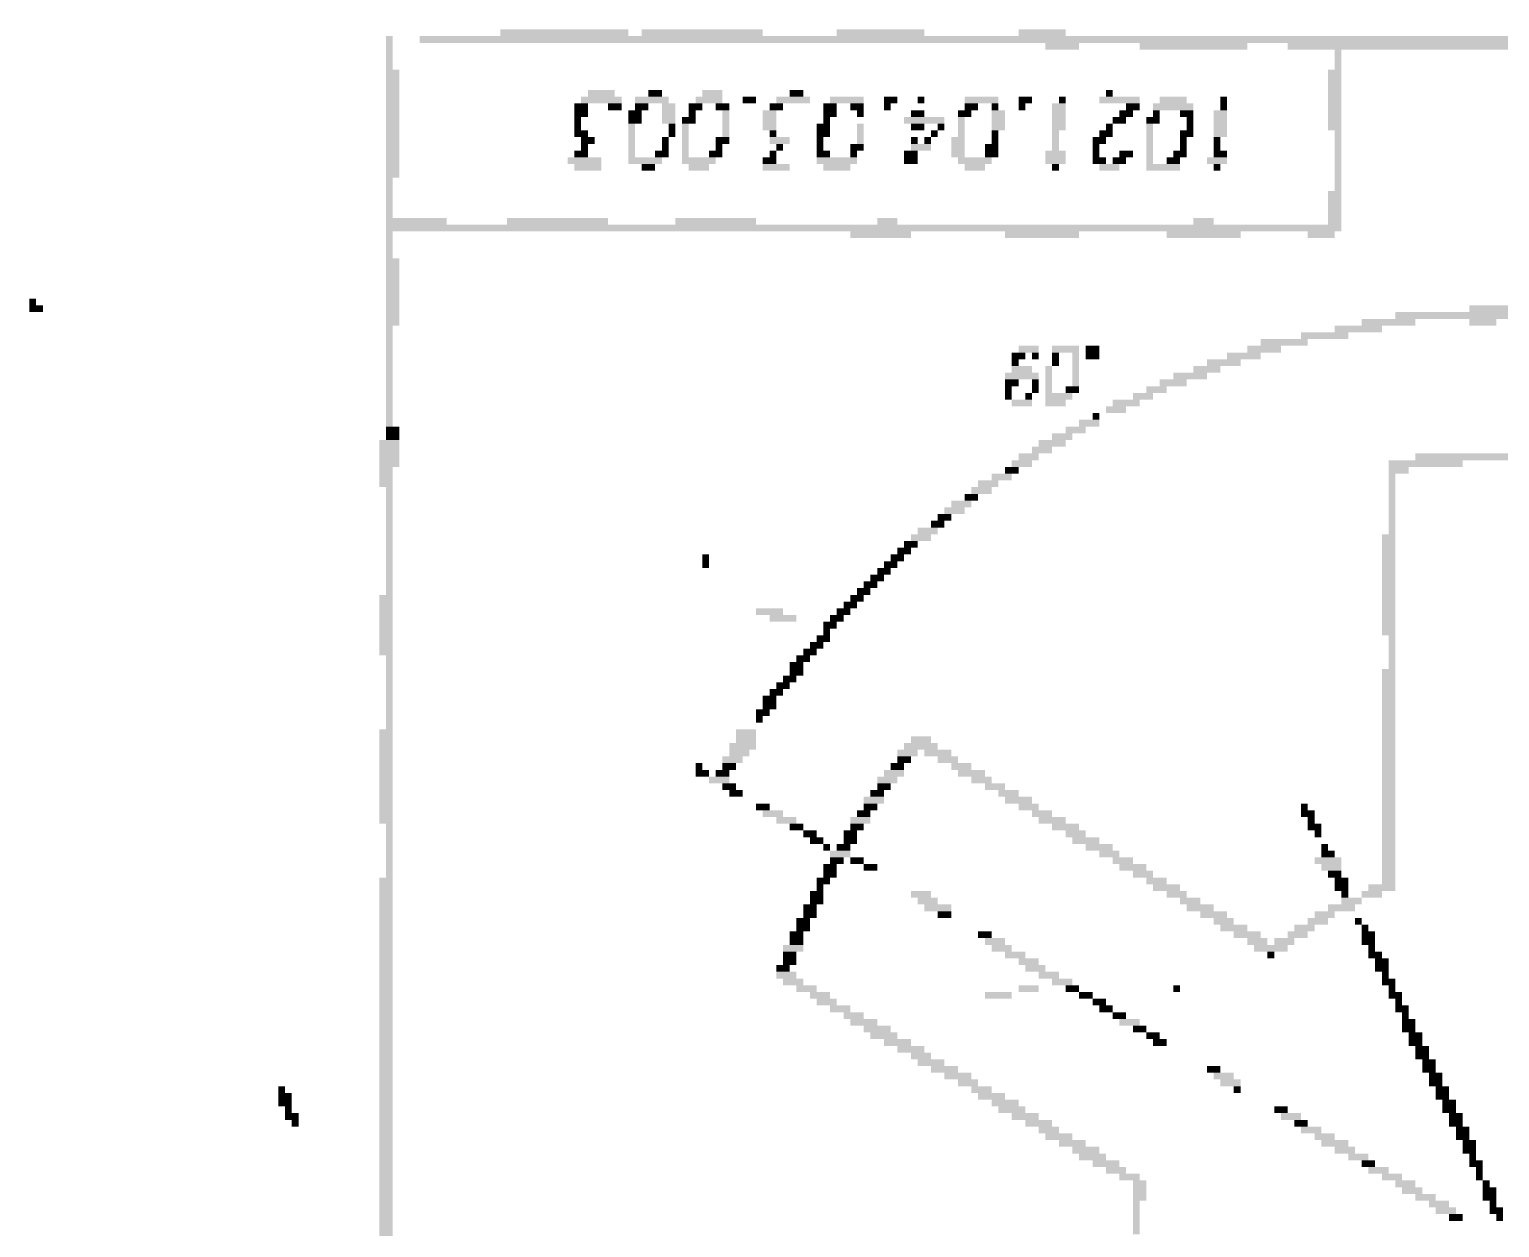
# Model space of a CAD drawing. Extents: x 0 to 456, y -15 to 604.
# Drawn here: x 10.5 to 229, y 425.5 to 603.5 of the extents above; entities that cross this region are included whole.
import ezdxf

# ---------------------------------------------------------------- set-up
doc = ezdxf.new("R2010")
doc.units = 0
doc.layers.add('SCAN_INK_DRAFT', color=7, linetype='Continuous')

msp = doc.modelspace()

# ---------------------------------------------------------------- linework, layer by layer
at = {"layer": 'SCAN_INK_DRAFT'}
for points in [[(80.5, 602.5), (99.5, 602.5), (80.5, 603.5), (99.5, 603.5)], [(101.5, 602.5), (119.5, 602.5), (101.5, 603.5), (119.5, 603.5)], [(130.5, 602.5), (143.5, 602.5), (130.5, 603.5), (143.5, 603.5)], [(157.5, 602.5), (164.5, 602.5), (157.5, 603.5), (164.5, 603.5)], [(63.5, 597.5), (64.5, 597.5), (63.5, 602.5), (64.5, 602.5)], [(68.5, 601.5), (272.5, 601.5), (68.5, 602.5), (272.5, 602.5)], [(161.5, 600.5), (166.5, 600.5), (161.5, 601.5), (166.5, 601.5)], [(175.5, 600.5), (191.5, 600.5), (175.5, 601.5), (191.5, 601.5)], [(197.5, 600.5), (400.5, 600.5), (197.5, 601.5), (400.5, 601.5)], [(204.5, 597.5), (205.5, 597.5), (204.5, 600.5), (205.5, 600.5)], [(63.5, 581.5), (65.5, 581.5), (63.5, 597.5), (65.5, 597.5)], [(203.5, 588.5), (205.5, 588.5), (203.5, 597.5), (205.5, 597.5)], [(93.5, 593.5), (97.5, 593.5), (93.5, 594.5), (97.5, 594.5)], [(102.5, 593.5), (104.5, 593.5), (102.5, 594.5), (104.5, 594.5)], [(110.5, 593.5), (113.5, 593.5), (110.5, 594.5), (113.5, 594.5)], [(123.5, 593.5), (125.5, 593.5), (123.5, 594.5), (125.5, 594.5)], [(170.5, 593.5), (171.5, 593.5), (170.5, 594.5), (171.5, 594.5)], [(91.5, 590.5), (93.5, 590.5), (91.5, 592.5), (93.5, 592.5)], [(92.5, 592.5), (98.5, 592.5), (92.5, 593.5), (98.5, 593.5)], [(96.5, 591.5), (98.5, 591.5), (96.5, 592.5), (98.5, 592.5)], [(100.5, 592.5), (105.5, 592.5), (100.5, 593.5), (105.5, 593.5)], [(100.5, 591.5), (102.5, 591.5), (100.5, 592.5), (102.5, 592.5)], [(104.5, 589.5), (106.5, 589.5), (104.5, 592.5), (106.5, 592.5)], [(108.5, 591.5), (110.5, 591.5), (108.5, 592.5), (110.5, 592.5)], [(109.5, 592.5), (113.5, 592.5), (109.5, 593.5), (113.5, 593.5)], [(112.5, 591.5), (114.5, 591.5), (112.5, 592.5), (114.5, 592.5)], [(116.5, 592.5), (118.5, 592.5), (116.5, 593.5), (118.5, 593.5)], [(120.5, 591.5), (122.5, 591.5), (120.5, 592.5), (122.5, 592.5)], [(121.5, 592.5), (126.5, 592.5), (121.5, 593.5), (126.5, 593.5)], [(128.5, 590.5), (130.5, 590.5), (128.5, 592.5), (130.5, 592.5)], [(129.5, 592.5), (134.5, 592.5), (129.5, 593.5), (134.5, 593.5)], [(132.5, 591.5), (134.5, 591.5), (132.5, 592.5), (134.5, 592.5)], [(137.5, 592.5), (139.5, 592.5), (137.5, 593.5), (139.5, 593.5)], [(137.5, 591.5), (138.5, 591.5), (137.5, 592.5), (138.5, 592.5)], [(142.5, 592.5), (143.5, 592.5), (142.5, 593.5), (143.5, 593.5)], [(149.5, 592.5), (154.5, 592.5), (149.5, 593.5), (154.5, 593.5)], [(149.5, 591.5), (151.5, 591.5), (149.5, 592.5), (151.5, 592.5)], [(153.5, 591.5), (154.5, 591.5), (153.5, 592.5), (154.5, 592.5)], [(157.5, 592.5), (159.5, 592.5), (157.5, 593.5), (159.5, 593.5)], [(157.5, 591.5), (158.5, 591.5), (157.5, 592.5), (158.5, 592.5)], [(162.5, 588.5), (164.5, 588.5), (162.5, 592.5), (164.5, 592.5)], [(163.5, 592.5), (164.5, 592.5), (163.5, 593.5), (164.5, 593.5)], [(169.5, 592.5), (175.5, 592.5), (169.5, 593.5), (175.5, 593.5)], [(173.5, 591.5), (175.5, 591.5), (173.5, 592.5), (175.5, 592.5)], [(177.5, 591.5), (183.5, 591.5), (177.5, 592.5), (183.5, 592.5)], [(178.5, 592.5), (182.5, 592.5), (178.5, 593.5), (182.5, 593.5)], [(187.5, 591.5), (188.5, 591.5), (187.5, 593.5), (188.5, 593.5)], [(91.5, 588.5), (92.5, 588.5), (91.5, 590.5), (92.5, 590.5)], [(99.5, 589.5), (101.5, 589.5), (99.5, 591.5), (101.5, 591.5)], [(107.5, 589.5), (109.5, 589.5), (107.5, 590.5), (109.5, 590.5)], [(108.5, 590.5), (109.5, 590.5), (108.5, 591.5), (109.5, 591.5)], [(113.5, 587.5), (114.5, 587.5), (113.5, 591.5), (114.5, 591.5)], [(119.5, 588.5), (121.5, 588.5), (119.5, 591.5), (121.5, 591.5)], [(128.5, 589.5), (129.5, 589.5), (128.5, 590.5), (129.5, 590.5)], [(133.5, 590.5), (134.5, 590.5), (133.5, 591.5), (134.5, 591.5)], [(140.5, 589.5), (146.5, 589.5), (140.5, 590.5), (146.5, 590.5)], [(141.5, 590.5), (143.5, 590.5), (141.5, 591.5), (143.5, 591.5)], [(148.5, 590.5), (150.5, 590.5), (148.5, 591.5), (150.5, 591.5)], [(148.5, 587.5), (149.5, 587.5), (148.5, 590.5), (149.5, 590.5)], [(153.5, 588.5), (155.5, 588.5), (153.5, 591.5), (155.5, 591.5)], [(171.5, 589.5), (173.5, 589.5), (171.5, 590.5), (173.5, 590.5)], [(172.5, 590.5), (174.5, 590.5), (172.5, 591.5), (174.5, 591.5)], [(176.5, 589.5), (178.5, 589.5), (176.5, 590.5), (178.5, 590.5)], [(177.5, 590.5), (178.5, 590.5), (177.5, 591.5), (178.5, 591.5)], [(181.5, 590.5), (183.5, 590.5), (181.5, 591.5), (183.5, 591.5)], [(182.5, 588.5), (183.5, 588.5), (182.5, 590.5), (183.5, 590.5)], [(186.5, 587.5), (188.5, 587.5), (186.5, 591.5), (188.5, 591.5)], [(91.5, 587.5), (93.5, 587.5), (91.5, 588.5), (93.5, 588.5)], [(99.5, 584.5), (100.5, 584.5), (99.5, 589.5), (100.5, 589.5)], [(105.5, 587.5), (106.5, 587.5), (105.5, 589.5), (106.5, 589.5)], [(107.5, 584.5), (108.5, 584.5), (107.5, 589.5), (108.5, 589.5)], [(120.5, 587.5), (121.5, 587.5), (120.5, 588.5), (121.5, 588.5)], [(127.5, 587.5), (129.5, 587.5), (127.5, 589.5), (129.5, 589.5)], [(133.5, 586.5), (134.5, 586.5), (133.5, 589.5), (134.5, 589.5)], [(141.5, 588.5), (143.5, 588.5), (141.5, 589.5), (143.5, 589.5)], [(144.5, 587.5), (145.5, 587.5), (144.5, 588.5), (145.5, 588.5)], [(145.5, 588.5), (146.5, 588.5), (145.5, 589.5), (146.5, 589.5)], [(153.5, 586.5), (154.5, 586.5), (153.5, 588.5), (154.5, 588.5)], [(162.5, 585.5), (163.5, 585.5), (162.5, 588.5), (163.5, 588.5)], [(169.5, 587.5), (171.5, 587.5), (169.5, 588.5), (171.5, 588.5)], [(170.5, 588.5), (171.5, 588.5), (170.5, 589.5), (171.5, 589.5)], [(176.5, 583.5), (177.5, 583.5), (176.5, 589.5), (177.5, 589.5)], [(181.5, 587.5), (183.5, 587.5), (181.5, 588.5), (183.5, 588.5)], [(204.5, 579.5), (205.5, 579.5), (204.5, 588.5), (205.5, 588.5)], [(92.5, 586.5), (94.5, 586.5), (92.5, 587.5), (94.5, 587.5)], [(92.5, 585.5), (93.5, 585.5), (92.5, 586.5), (93.5, 586.5)], [(104.5, 585.5), (105.5, 585.5), (104.5, 587.5), (105.5, 587.5)], [(112.5, 586.5), (114.5, 586.5), (112.5, 587.5), (114.5, 587.5)], [(112.5, 585.5), (113.5, 585.5), (112.5, 586.5), (113.5, 586.5)], [(120.5, 586.5), (123.5, 586.5), (120.5, 587.5), (123.5, 587.5)], [(121.5, 585.5), (122.5, 585.5), (121.5, 586.5), (122.5, 586.5)], [(127.5, 585.5), (128.5, 585.5), (127.5, 587.5), (128.5, 587.5)], [(132.5, 585.5), (134.5, 585.5), (132.5, 586.5), (134.5, 586.5)], [(141.5, 586.5), (142.5, 586.5), (141.5, 587.5), (142.5, 587.5)], [(141.5, 585.5), (144.5, 585.5), (141.5, 586.5), (144.5, 586.5)], [(143.5, 586.5), (144.5, 586.5), (143.5, 587.5), (144.5, 587.5)], [(147.5, 584.5), (149.5, 584.5), (147.5, 587.5), (149.5, 587.5)], [(152.5, 584.5), (154.5, 584.5), (152.5, 586.5), (154.5, 586.5)], [(168.5, 586.5), (170.5, 586.5), (168.5, 587.5), (170.5, 587.5)], [(168.5, 584.5), (169.5, 584.5), (168.5, 586.5), (169.5, 586.5)], [(181.5, 585.5), (182.5, 585.5), (181.5, 587.5), (182.5, 587.5)], [(186.5, 585.5), (187.5, 585.5), (186.5, 587.5), (187.5, 587.5)], [(90.5, 583.5), (95.5, 583.5), (90.5, 584.5), (95.5, 584.5)], [(91.5, 584.5), (93.5, 584.5), (91.5, 585.5), (93.5, 585.5)], [(91.5, 582.5), (95.5, 582.5), (91.5, 583.5), (95.5, 583.5)], [(99.5, 583.5), (104.5, 583.5), (99.5, 584.5), (104.5, 584.5)], [(101.5, 582.5), (103.5, 582.5), (101.5, 583.5), (103.5, 583.5)], [(103.5, 584.5), (105.5, 584.5), (103.5, 585.5), (105.5, 585.5)], [(107.5, 583.5), (112.5, 583.5), (107.5, 584.5), (112.5, 584.5)], [(108.5, 582.5), (111.5, 582.5), (108.5, 583.5), (111.5, 583.5)], [(111.5, 584.5), (113.5, 584.5), (111.5, 585.5), (113.5, 585.5)], [(119.5, 583.5), (121.5, 583.5), (119.5, 584.5), (121.5, 584.5)], [(119.5, 582.5), (123.5, 582.5), (119.5, 583.5), (123.5, 583.5)], [(120.5, 584.5), (121.5, 584.5), (120.5, 585.5), (121.5, 585.5)], [(127.5, 584.5), (129.5, 584.5), (127.5, 585.5), (129.5, 585.5)], [(127.5, 583.5), (133.5, 583.5), (127.5, 584.5), (133.5, 584.5)], [(128.5, 582.5), (132.5, 582.5), (128.5, 583.5), (132.5, 583.5)], [(132.5, 584.5), (133.5, 584.5), (132.5, 585.5), (133.5, 585.5)], [(140.5, 583.5), (142.5, 583.5), (140.5, 585.5), (142.5, 585.5)], [(148.5, 583.5), (153.5, 583.5), (148.5, 584.5), (153.5, 584.5)], [(149.5, 582.5), (152.5, 582.5), (149.5, 583.5), (152.5, 583.5)], [(161.5, 583.5), (164.5, 583.5), (161.5, 585.5), (164.5, 585.5)], [(162.5, 582.5), (163.5, 582.5), (162.5, 583.5), (163.5, 583.5)], [(168.5, 583.5), (170.5, 583.5), (168.5, 584.5), (170.5, 584.5)], [(169.5, 582.5), (172.5, 582.5), (169.5, 583.5), (172.5, 583.5)], [(171.5, 583.5), (173.5, 583.5), (171.5, 584.5), (173.5, 584.5)], [(172.5, 584.5), (174.5, 584.5), (172.5, 585.5), (174.5, 585.5)], [(176.5, 582.5), (181.5, 582.5), (176.5, 583.5), (181.5, 583.5)], [(179.5, 583.5), (181.5, 583.5), (179.5, 584.5), (181.5, 584.5)], [(180.5, 584.5), (182.5, 584.5), (180.5, 585.5), (182.5, 585.5)], [(185.5, 583.5), (188.5, 583.5), (185.5, 584.5), (188.5, 584.5)], [(186.5, 584.5), (188.5, 584.5), (186.5, 585.5), (188.5, 585.5)], [(186.5, 582.5), (187.5, 582.5), (186.5, 583.5), (187.5, 583.5)], [(63.5, 575.5), (64.5, 575.5), (63.5, 581.5), (64.5, 581.5)], [(203.5, 574.5), (205.5, 574.5), (203.5, 579.5), (205.5, 579.5)], [(63.5, 574.5), (72.5, 574.5), (63.5, 575.5), (72.5, 575.5)], [(81.5, 574.5), (96.5, 574.5), (81.5, 575.5), (96.5, 575.5)], [(106.5, 574.5), (118.5, 574.5), (106.5, 575.5), (118.5, 575.5)], [(136.5, 574.5), (139.5, 574.5), (136.5, 575.5), (139.5, 575.5)], [(183.5, 574.5), (186.5, 574.5), (183.5, 575.5), (186.5, 575.5)], [(63.5, 573.5), (205.5, 573.5), (63.5, 574.5), (205.5, 574.5)], [(63.5, 569.5), (64.5, 569.5), (63.5, 573.5), (64.5, 573.5)], [(132.5, 572.5), (141.5, 572.5), (132.5, 573.5), (141.5, 573.5)], [(155.5, 572.5), (166.5, 572.5), (155.5, 573.5), (166.5, 573.5)], [(179.5, 572.5), (190.5, 572.5), (179.5, 573.5), (190.5, 573.5)], [(200.5, 572.5), (204.5, 572.5), (200.5, 573.5), (204.5, 573.5)], [(63.5, 559.5), (65.5, 559.5), (63.5, 569.5), (65.5, 569.5)], [(10.5, 562.5), (11.5, 562.5), (10.5, 563.5), (11.5, 563.5)], [(10.5, 561.5), (12.5, 561.5), (10.5, 562.5), (12.5, 562.5)], [(224.5, 561.5), (230.5, 561.5), (224.5, 562.5), (230.5, 562.5)], [(63.5, 544.5), (64.5, 544.5), (63.5, 559.5), (64.5, 559.5)], [(204.5, 558.5), (211.5, 558.5), (204.5, 559.5), (211.5, 559.5)], [(208.5, 559.5), (216.5, 559.5), (208.5, 560.5), (216.5, 560.5)], [(213.5, 560.5), (241.5, 560.5), (213.5, 561.5), (241.5, 561.5)], [(224.5, 559.5), (228.5, 559.5), (224.5, 560.5), (228.5, 560.5)], [(193.5, 556.5), (200.5, 556.5), (193.5, 557.5), (200.5, 557.5)], [(199.5, 557.5), (206.5, 557.5), (199.5, 558.5), (206.5, 558.5)], [(156.5, 554.5), (158.5, 554.5), (156.5, 555.5), (158.5, 555.5)], [(157.5, 555.5), (160.5, 555.5), (157.5, 556.5), (160.5, 556.5)], [(159.5, 554.5), (160.5, 554.5), (159.5, 555.5), (160.5, 555.5)], [(162.5, 555.5), (166.5, 555.5), (162.5, 556.5), (166.5, 556.5)], [(162.5, 553.5), (163.5, 553.5), (162.5, 555.5), (163.5, 555.5)], [(165.5, 550.5), (166.5, 550.5), (165.5, 555.5), (166.5, 555.5)], [(167.5, 554.5), (169.5, 554.5), (167.5, 556.5), (169.5, 556.5)], [(188.5, 554.5), (193.5, 554.5), (188.5, 555.5), (193.5, 555.5)], [(191.5, 555.5), (196.5, 555.5), (191.5, 556.5), (196.5, 556.5)], [(156.5, 553.5), (157.5, 553.5), (156.5, 554.5), (157.5, 554.5)], [(156.5, 552.5), (159.5, 552.5), (156.5, 553.5), (159.5, 553.5)], [(161.5, 549.5), (162.5, 549.5), (161.5, 553.5), (162.5, 553.5)], [(183.5, 552.5), (187.5, 552.5), (183.5, 553.5), (187.5, 553.5)], [(185.5, 553.5), (190.5, 553.5), (185.5, 554.5), (190.5, 554.5)], [(155.5, 551.5), (160.5, 551.5), (155.5, 552.5), (160.5, 552.5)], [(155.5, 550.5), (157.5, 550.5), (155.5, 551.5), (157.5, 551.5)], [(159.5, 549.5), (160.5, 549.5), (159.5, 551.5), (160.5, 551.5)], [(178.5, 550.5), (182.5, 550.5), (178.5, 551.5), (182.5, 551.5)], [(180.5, 551.5), (185.5, 551.5), (180.5, 552.5), (185.5, 552.5)], [(155.5, 548.5), (156.5, 548.5), (155.5, 550.5), (156.5, 550.5)], [(156.5, 547.5), (159.5, 547.5), (156.5, 548.5), (159.5, 548.5)], [(158.5, 548.5), (159.5, 548.5), (158.5, 549.5), (159.5, 549.5)], [(161.5, 548.5), (165.5, 548.5), (161.5, 549.5), (165.5, 549.5)], [(161.5, 547.5), (164.5, 547.5), (161.5, 548.5), (164.5, 548.5)], [(164.5, 549.5), (166.5, 549.5), (164.5, 550.5), (166.5, 550.5)], [(171.5, 547.5), (175.5, 547.5), (171.5, 548.5), (175.5, 548.5)], [(174.5, 548.5), (177.5, 548.5), (174.5, 549.5), (177.5, 549.5)], [(176.5, 549.5), (179.5, 549.5), (176.5, 550.5), (179.5, 550.5)], [(168.5, 545.5), (169.5, 545.5), (168.5, 546.5), (169.5, 546.5)], [(170.5, 546.5), (173.5, 546.5), (170.5, 547.5), (173.5, 547.5)], [(63.5, 542.5), (65.5, 542.5), (63.5, 544.5), (65.5, 544.5)], [(164.5, 543.5), (167.5, 543.5), (164.5, 544.5), (167.5, 544.5)], [(166.5, 544.5), (169.5, 544.5), (166.5, 545.5), (169.5, 545.5)], [(62.5, 538.5), (65.5, 538.5), (62.5, 542.5), (65.5, 542.5)], [(160.5, 541.5), (164.5, 541.5), (160.5, 542.5), (164.5, 542.5)], [(162.5, 542.5), (165.5, 542.5), (162.5, 543.5), (165.5, 543.5)], [(157.5, 539.5), (160.5, 539.5), (157.5, 540.5), (160.5, 540.5)], [(159.5, 540.5), (162.5, 540.5), (159.5, 541.5), (162.5, 541.5)], [(216.5, 539.5), (246.5, 539.5), (216.5, 540.5), (246.5, 540.5)], [(62.5, 535.5), (64.5, 535.5), (62.5, 538.5), (64.5, 538.5)], [(155.5, 537.5), (157.5, 537.5), (155.5, 538.5), (157.5, 538.5)], [(156.5, 538.5), (159.5, 538.5), (156.5, 539.5), (159.5, 539.5)], [(212.5, 538.5), (223.5, 538.5), (212.5, 539.5), (223.5, 539.5)], [(212.5, 537.5), (215.5, 537.5), (212.5, 538.5), (215.5, 538.5)], [(63.5, 519.5), (64.5, 519.5), (63.5, 535.5), (64.5, 535.5)], [(150.5, 534.5), (153.5, 534.5), (150.5, 535.5), (153.5, 535.5)], [(151.5, 535.5), (154.5, 535.5), (151.5, 536.5), (154.5, 536.5)], [(153.5, 536.5), (156.5, 536.5), (153.5, 537.5), (156.5, 537.5)], [(212.5, 528.5), (213.5, 528.5), (212.5, 537.5), (213.5, 537.5)], [(147.5, 532.5), (150.5, 532.5), (147.5, 533.5), (150.5, 533.5)], [(149.5, 533.5), (151.5, 533.5), (149.5, 534.5), (151.5, 534.5)], [(145.5, 530.5), (147.5, 530.5), (145.5, 531.5), (147.5, 531.5)], [(146.5, 531.5), (149.5, 531.5), (146.5, 532.5), (149.5, 532.5)], [(142.5, 528.5), (145.5, 528.5), (142.5, 529.5), (145.5, 529.5)], [(144.5, 529.5), (146.5, 529.5), (144.5, 530.5), (146.5, 530.5)], [(140.5, 526.5), (142.5, 526.5), (140.5, 527.5), (142.5, 527.5)], [(141.5, 527.5), (144.5, 527.5), (141.5, 528.5), (144.5, 528.5)], [(211.5, 513.5), (213.5, 513.5), (211.5, 528.5), (213.5, 528.5)], [(110.5, 523.5), (111.5, 523.5), (110.5, 525.5), (111.5, 525.5)], [(137.5, 523.5), (139.5, 523.5), (137.5, 524.5), (139.5, 524.5)], [(138.5, 524.5), (140.5, 524.5), (138.5, 525.5), (140.5, 525.5)], [(139.5, 525.5), (141.5, 525.5), (139.5, 526.5), (141.5, 526.5)], [(135.5, 521.5), (137.5, 521.5), (135.5, 522.5), (137.5, 522.5)], [(136.5, 522.5), (138.5, 522.5), (136.5, 523.5), (138.5, 523.5)], [(133.5, 519.5), (135.5, 519.5), (133.5, 520.5), (135.5, 520.5)], [(134.5, 520.5), (136.5, 520.5), (134.5, 521.5), (136.5, 521.5)], [(62.5, 510.5), (64.5, 510.5), (62.5, 519.5), (64.5, 519.5)], [(131.5, 517.5), (133.5, 517.5), (131.5, 518.5), (133.5, 518.5)], [(132.5, 518.5), (134.5, 518.5), (132.5, 519.5), (134.5, 519.5)], [(118.5, 516.5), (122.5, 516.5), (118.5, 517.5), (122.5, 517.5)], [(120.5, 515.5), (124.5, 515.5), (120.5, 516.5), (124.5, 516.5)], [(129.5, 515.5), (131.5, 515.5), (129.5, 516.5), (131.5, 516.5)], [(130.5, 516.5), (132.5, 516.5), (130.5, 517.5), (132.5, 517.5)], [(127.5, 512.5), (129.5, 512.5), (127.5, 513.5), (129.5, 513.5)], [(128.5, 514.5), (130.5, 514.5), (128.5, 515.5), (130.5, 515.5)], [(128.5, 513.5), (129.5, 513.5), (128.5, 514.5), (129.5, 514.5)], [(212.5, 508.5), (213.5, 508.5), (212.5, 513.5), (213.5, 513.5)], [(125.5, 510.5), (127.5, 510.5), (125.5, 511.5), (127.5, 511.5)], [(126.5, 511.5), (128.5, 511.5), (126.5, 512.5), (128.5, 512.5)], [(63.5, 499.5), (64.5, 499.5), (63.5, 510.5), (64.5, 510.5)], [(123.5, 507.5), (125.5, 507.5), (123.5, 509.5), (125.5, 509.5)], [(124.5, 509.5), (126.5, 509.5), (124.5, 510.5), (126.5, 510.5)], [(122.5, 506.5), (124.5, 506.5), (122.5, 507.5), (124.5, 507.5)], [(211.5, 476.5), (213.5, 476.5), (211.5, 508.5), (213.5, 508.5)], [(120.5, 504.5), (122.5, 504.5), (120.5, 505.5), (122.5, 505.5)], [(121.5, 505.5), (123.5, 505.5), (121.5, 506.5), (123.5, 506.5)], [(119.5, 502.5), (121.5, 502.5), (119.5, 504.5), (121.5, 504.5)], [(118.5, 501.5), (120.5, 501.5), (118.5, 502.5), (120.5, 502.5)], [(118.5, 500.5), (119.5, 500.5), (118.5, 501.5), (119.5, 501.5)], [(62.5, 485.5), (64.5, 485.5), (62.5, 499.5), (64.5, 499.5)], [(115.5, 497.5), (118.5, 497.5), (115.5, 499.5), (118.5, 499.5)], [(141.5, 497.5), (144.5, 497.5), (141.5, 498.5), (144.5, 498.5)], [(114.5, 496.5), (118.5, 496.5), (114.5, 497.5), (118.5, 497.5)], [(114.5, 495.5), (117.5, 495.5), (114.5, 496.5), (117.5, 496.5)], [(139.5, 495.5), (142.5, 495.5), (139.5, 496.5), (142.5, 496.5)], [(140.5, 496.5), (145.5, 496.5), (140.5, 497.5), (145.5, 497.5)], [(143.5, 495.5), (147.5, 495.5), (143.5, 496.5), (147.5, 496.5)], [(109.5, 493.5), (110.5, 493.5), (109.5, 494.5), (110.5, 494.5)], [(113.5, 494.5), (116.5, 494.5), (113.5, 495.5), (116.5, 495.5)], [(113.5, 493.5), (115.5, 493.5), (113.5, 494.5), (115.5, 494.5)], [(138.5, 493.5), (140.5, 493.5), (138.5, 494.5), (140.5, 494.5)], [(139.5, 494.5), (141.5, 494.5), (139.5, 495.5), (141.5, 495.5)], [(145.5, 494.5), (148.5, 494.5), (145.5, 495.5), (148.5, 495.5)], [(147.5, 493.5), (150.5, 493.5), (147.5, 494.5), (150.5, 494.5)], [(109.5, 492.5), (111.5, 492.5), (109.5, 493.5), (111.5, 493.5)], [(111.5, 491.5), (114.5, 491.5), (111.5, 492.5), (114.5, 492.5)], [(112.5, 492.5), (114.5, 492.5), (112.5, 493.5), (114.5, 493.5)], [(136.5, 491.5), (139.5, 491.5), (136.5, 492.5), (139.5, 492.5)], [(137.5, 492.5), (140.5, 492.5), (137.5, 493.5), (140.5, 493.5)], [(148.5, 492.5), (152.5, 492.5), (148.5, 493.5), (152.5, 493.5)], [(150.5, 491.5), (153.5, 491.5), (150.5, 492.5), (153.5, 492.5)], [(113.5, 490.5), (115.5, 490.5), (113.5, 491.5), (115.5, 491.5)], [(114.5, 489.5), (116.5, 489.5), (114.5, 490.5), (116.5, 490.5)], [(134.5, 488.5), (137.5, 488.5), (134.5, 489.5), (137.5, 489.5)], [(135.5, 489.5), (137.5, 489.5), (135.5, 490.5), (137.5, 490.5)], [(136.5, 490.5), (138.5, 490.5), (136.5, 491.5), (138.5, 491.5)], [(152.5, 490.5), (155.5, 490.5), (152.5, 491.5), (155.5, 491.5)], [(154.5, 489.5), (157.5, 489.5), (154.5, 490.5), (157.5, 490.5)], [(155.5, 488.5), (159.5, 488.5), (155.5, 489.5), (159.5, 489.5)], [(118.5, 487.5), (120.5, 487.5), (118.5, 488.5), (120.5, 488.5)], [(119.5, 486.5), (122.5, 486.5), (119.5, 487.5), (122.5, 487.5)], [(133.5, 486.5), (135.5, 486.5), (133.5, 487.5), (135.5, 487.5)], [(134.5, 487.5), (136.5, 487.5), (134.5, 488.5), (136.5, 488.5)], [(157.5, 487.5), (160.5, 487.5), (157.5, 488.5), (160.5, 488.5)], [(159.5, 486.5), (162.5, 486.5), (159.5, 487.5), (162.5, 487.5)], [(199.5, 487.5), (200.5, 487.5), (199.5, 488.5), (200.5, 488.5)], [(199.5, 486.5), (201.5, 486.5), (199.5, 487.5), (201.5, 487.5)], [(63.5, 477.5), (64.5, 477.5), (63.5, 485.5), (64.5, 485.5)], [(121.5, 485.5), (124.5, 485.5), (121.5, 486.5), (124.5, 486.5)], [(123.5, 484.5), (125.5, 484.5), (123.5, 485.5), (125.5, 485.5)], [(132.5, 485.5), (135.5, 485.5), (132.5, 486.5), (135.5, 486.5)], [(132.5, 484.5), (134.5, 484.5), (132.5, 485.5), (134.5, 485.5)], [(160.5, 485.5), (164.5, 485.5), (160.5, 486.5), (164.5, 486.5)], [(162.5, 484.5), (166.5, 484.5), (162.5, 485.5), (166.5, 485.5)], [(200.5, 485.5), (201.5, 485.5), (200.5, 486.5), (201.5, 486.5)], [(200.5, 484.5), (202.5, 484.5), (200.5, 485.5), (202.5, 485.5)], [(125.5, 483.5), (127.5, 483.5), (125.5, 484.5), (127.5, 484.5)], [(126.5, 482.5), (128.5, 482.5), (126.5, 483.5), (128.5, 483.5)], [(131.5, 482.5), (133.5, 482.5), (131.5, 484.5), (133.5, 484.5)], [(164.5, 483.5), (167.5, 483.5), (164.5, 484.5), (167.5, 484.5)], [(165.5, 482.5), (169.5, 482.5), (165.5, 483.5), (169.5, 483.5)], [(201.5, 483.5), (202.5, 483.5), (201.5, 484.5), (202.5, 484.5)], [(128.5, 481.5), (129.5, 481.5), (128.5, 482.5), (129.5, 482.5)], [(129.5, 480.5), (132.5, 480.5), (129.5, 481.5), (132.5, 481.5)], [(130.5, 481.5), (132.5, 481.5), (130.5, 482.5), (132.5, 482.5)], [(167.5, 481.5), (171.5, 481.5), (167.5, 482.5), (171.5, 482.5)], [(169.5, 480.5), (172.5, 480.5), (169.5, 481.5), (172.5, 481.5)], [(202.5, 481.5), (203.5, 481.5), (202.5, 482.5), (203.5, 482.5)], [(202.5, 480.5), (204.5, 480.5), (202.5, 481.5), (204.5, 481.5)], [(128.5, 477.5), (130.5, 477.5), (128.5, 479.5), (130.5, 479.5)], [(129.5, 479.5), (131.5, 479.5), (129.5, 480.5), (131.5, 480.5)], [(132.5, 479.5), (134.5, 479.5), (132.5, 480.5), (134.5, 480.5)], [(134.5, 478.5), (136.5, 478.5), (134.5, 479.5), (136.5, 479.5)], [(171.5, 479.5), (174.5, 479.5), (171.5, 480.5), (174.5, 480.5)], [(172.5, 478.5), (176.5, 478.5), (172.5, 479.5), (176.5, 479.5)], [(201.5, 479.5), (205.5, 479.5), (201.5, 480.5), (205.5, 480.5)], [(202.5, 478.5), (205.5, 478.5), (202.5, 479.5), (205.5, 479.5)], [(62.5, 317.5), (64.5, 317.5), (62.5, 477.5), (64.5, 477.5)], [(127.5, 476.5), (129.5, 476.5), (127.5, 477.5), (129.5, 477.5)], [(127.5, 475.5), (128.5, 475.5), (127.5, 476.5), (128.5, 476.5)], [(174.5, 477.5), (177.5, 477.5), (174.5, 478.5), (177.5, 478.5)], [(176.5, 476.5), (179.5, 476.5), (176.5, 477.5), (179.5, 477.5)], [(177.5, 475.5), (181.5, 475.5), (177.5, 476.5), (181.5, 476.5)], [(203.5, 477.5), (205.5, 477.5), (203.5, 478.5), (205.5, 478.5)], [(204.5, 475.5), (206.5, 475.5), (204.5, 477.5), (206.5, 477.5)], [(209.5, 475.5), (213.5, 475.5), (209.5, 476.5), (213.5, 476.5)], [(126.5, 473.5), (128.5, 473.5), (126.5, 475.5), (128.5, 475.5)], [(141.5, 474.5), (144.5, 474.5), (141.5, 475.5), (144.5, 475.5)], [(142.5, 473.5), (145.5, 473.5), (142.5, 474.5), (145.5, 474.5)], [(179.5, 474.5), (182.5, 474.5), (179.5, 475.5), (182.5, 475.5)], [(181.5, 473.5), (184.5, 473.5), (181.5, 474.5), (184.5, 474.5)], [(205.5, 474.5), (206.5, 474.5), (205.5, 475.5), (206.5, 475.5)], [(205.5, 473.5), (208.5, 473.5), (205.5, 474.5), (208.5, 474.5)], [(208.5, 474.5), (211.5, 474.5), (208.5, 475.5), (211.5, 475.5)], [(125.5, 471.5), (127.5, 471.5), (125.5, 473.5), (127.5, 473.5)], [(143.5, 472.5), (147.5, 472.5), (143.5, 473.5), (147.5, 473.5)], [(145.5, 471.5), (147.5, 471.5), (145.5, 472.5), (147.5, 472.5)], [(182.5, 472.5), (186.5, 472.5), (182.5, 473.5), (186.5, 473.5)], [(184.5, 471.5), (188.5, 471.5), (184.5, 472.5), (188.5, 472.5)], [(201.5, 471.5), (204.5, 471.5), (201.5, 472.5), (204.5, 472.5)], [(203.5, 472.5), (207.5, 472.5), (203.5, 473.5), (207.5, 473.5)], [(124.5, 469.5), (126.5, 469.5), (124.5, 471.5), (126.5, 471.5)], [(186.5, 470.5), (189.5, 470.5), (186.5, 471.5), (189.5, 471.5)], [(187.5, 469.5), (191.5, 469.5), (187.5, 470.5), (191.5, 470.5)], [(198.5, 469.5), (201.5, 469.5), (198.5, 470.5), (201.5, 470.5)], [(200.5, 470.5), (203.5, 470.5), (200.5, 471.5), (203.5, 471.5)], [(207.5, 470.5), (208.5, 470.5), (207.5, 471.5), (208.5, 471.5)], [(208.5, 469.5), (209.5, 469.5), (208.5, 470.5), (209.5, 470.5)], [(123.5, 467.5), (125.5, 467.5), (123.5, 469.5), (125.5, 469.5)], [(151.5, 468.5), (153.5, 468.5), (151.5, 469.5), (153.5, 469.5)], [(152.5, 467.5), (155.5, 467.5), (152.5, 468.5), (155.5, 468.5)], [(189.5, 468.5), (193.5, 468.5), (189.5, 469.5), (193.5, 469.5)], [(191.5, 467.5), (194.5, 467.5), (191.5, 468.5), (194.5, 468.5)], [(195.5, 467.5), (198.5, 467.5), (195.5, 468.5), (198.5, 468.5)], [(197.5, 468.5), (200.5, 468.5), (197.5, 469.5), (200.5, 469.5)], [(208.5, 467.5), (210.5, 467.5), (208.5, 469.5), (210.5, 469.5)], [(122.5, 466.5), (125.5, 466.5), (122.5, 467.5), (125.5, 467.5)], [(122.5, 464.5), (124.5, 464.5), (122.5, 466.5), (124.5, 466.5)], [(153.5, 466.5), (156.5, 466.5), (153.5, 467.5), (156.5, 467.5)], [(155.5, 465.5), (158.5, 465.5), (155.5, 466.5), (158.5, 466.5)], [(157.5, 464.5), (160.5, 464.5), (157.5, 465.5), (160.5, 465.5)], [(192.5, 466.5), (197.5, 466.5), (192.5, 467.5), (197.5, 467.5)], [(194.5, 465.5), (195.5, 465.5), (194.5, 466.5), (195.5, 466.5)], [(209.5, 466.5), (210.5, 466.5), (209.5, 467.5), (210.5, 467.5)], [(209.5, 465.5), (211.5, 465.5), (209.5, 466.5), (211.5, 466.5)], [(210.5, 463.5), (212.5, 463.5), (210.5, 465.5), (212.5, 465.5)], [(121.5, 463.5), (123.5, 463.5), (121.5, 464.5), (123.5, 464.5)], [(121.5, 462.5), (124.5, 462.5), (121.5, 463.5), (124.5, 463.5)], [(158.5, 463.5), (161.5, 463.5), (158.5, 464.5), (161.5, 464.5)], [(160.5, 462.5), (163.5, 462.5), (160.5, 463.5), (163.5, 463.5)], [(211.5, 462.5), (212.5, 462.5), (211.5, 463.5), (212.5, 463.5)], [(122.5, 461.5), (125.5, 461.5), (122.5, 462.5), (125.5, 462.5)], [(124.5, 460.5), (127.5, 460.5), (124.5, 461.5), (127.5, 461.5)], [(157.5, 460.5), (160.5, 460.5), (157.5, 461.5), (160.5, 461.5)], [(162.5, 461.5), (165.5, 461.5), (162.5, 462.5), (165.5, 462.5)], [(164.5, 460.5), (166.5, 460.5), (164.5, 461.5), (166.5, 461.5)], [(180.5, 460.5), (181.5, 460.5), (180.5, 461.5), (181.5, 461.5)], [(211.5, 461.5), (213.5, 461.5), (211.5, 462.5), (213.5, 462.5)], [(212.5, 460.5), (213.5, 460.5), (212.5, 461.5), (213.5, 461.5)], [(126.5, 459.5), (129.5, 459.5), (126.5, 460.5), (129.5, 460.5)], [(127.5, 458.5), (130.5, 458.5), (127.5, 459.5), (130.5, 459.5)], [(152.5, 459.5), (156.5, 459.5), (152.5, 460.5), (156.5, 460.5)], [(166.5, 459.5), (168.5, 459.5), (166.5, 460.5), (168.5, 460.5)], [(168.5, 458.5), (170.5, 458.5), (168.5, 459.5), (170.5, 459.5)], [(212.5, 459.5), (214.5, 459.5), (212.5, 460.5), (214.5, 460.5)], [(213.5, 458.5), (214.5, 458.5), (213.5, 459.5), (214.5, 459.5)], [(129.5, 457.5), (132.5, 457.5), (129.5, 458.5), (132.5, 458.5)], [(131.5, 456.5), (134.5, 456.5), (131.5, 457.5), (134.5, 457.5)], [(169.5, 457.5), (171.5, 457.5), (169.5, 458.5), (171.5, 458.5)], [(171.5, 456.5), (173.5, 456.5), (171.5, 457.5), (173.5, 457.5)], [(213.5, 457.5), (215.5, 457.5), (213.5, 458.5), (215.5, 458.5)], [(214.5, 456.5), (215.5, 456.5), (214.5, 457.5), (215.5, 457.5)], [(132.5, 455.5), (136.5, 455.5), (132.5, 456.5), (136.5, 456.5)], [(134.5, 454.5), (138.5, 454.5), (134.5, 455.5), (138.5, 455.5)], [(135.5, 453.5), (139.5, 453.5), (135.5, 454.5), (139.5, 454.5)], [(172.5, 455.5), (175.5, 455.5), (172.5, 456.5), (175.5, 456.5)], [(174.5, 454.5), (176.5, 454.5), (174.5, 455.5), (176.5, 455.5)], [(176.5, 453.5), (178.5, 453.5), (176.5, 454.5), (178.5, 454.5)], [(214.5, 454.5), (216.5, 454.5), (214.5, 456.5), (216.5, 456.5)], [(215.5, 452.5), (217.5, 452.5), (215.5, 454.5), (217.5, 454.5)], [(137.5, 452.5), (141.5, 452.5), (137.5, 453.5), (141.5, 453.5)], [(139.5, 451.5), (143.5, 451.5), (139.5, 452.5), (143.5, 452.5)], [(177.5, 452.5), (179.5, 452.5), (177.5, 453.5), (179.5, 453.5)], [(216.5, 450.5), (218.5, 450.5), (216.5, 452.5), (218.5, 452.5)], [(141.5, 450.5), (144.5, 450.5), (141.5, 451.5), (144.5, 451.5)], [(142.5, 449.5), (146.5, 449.5), (142.5, 450.5), (146.5, 450.5)], [(217.5, 448.5), (219.5, 448.5), (217.5, 450.5), (219.5, 450.5)], [(144.5, 448.5), (148.5, 448.5), (144.5, 449.5), (148.5, 449.5)], [(146.5, 447.5), (150.5, 447.5), (146.5, 448.5), (150.5, 448.5)], [(185.5, 448.5), (187.5, 448.5), (185.5, 449.5), (187.5, 449.5)], [(186.5, 447.5), (189.5, 447.5), (186.5, 448.5), (189.5, 448.5)], [(218.5, 446.5), (220.5, 446.5), (218.5, 448.5), (220.5, 448.5)], [(47.5, 445.5), (48.5, 445.5), (47.5, 446.5), (48.5, 446.5)], [(148.5, 446.5), (151.5, 446.5), (148.5, 447.5), (151.5, 447.5)], [(150.5, 445.5), (153.5, 445.5), (150.5, 446.5), (153.5, 446.5)], [(187.5, 446.5), (190.5, 446.5), (187.5, 447.5), (190.5, 447.5)], [(189.5, 445.5), (190.5, 445.5), (189.5, 446.5), (190.5, 446.5)], [(219.5, 444.5), (221.5, 444.5), (219.5, 446.5), (221.5, 446.5)], [(47.5, 443.5), (49.5, 443.5), (47.5, 445.5), (49.5, 445.5)], [(151.5, 444.5), (155.5, 444.5), (151.5, 445.5), (155.5, 445.5)], [(153.5, 443.5), (157.5, 443.5), (153.5, 444.5), (157.5, 444.5)], [(220.5, 442.5), (222.5, 442.5), (220.5, 444.5), (222.5, 444.5)], [(48.5, 442.5), (49.5, 442.5), (48.5, 443.5), (49.5, 443.5)], [(48.5, 441.5), (50.5, 441.5), (48.5, 442.5), (50.5, 442.5)], [(49.5, 440.5), (50.5, 440.5), (49.5, 441.5), (50.5, 441.5)], [(154.5, 442.5), (158.5, 442.5), (154.5, 443.5), (158.5, 443.5)], [(156.5, 441.5), (160.5, 441.5), (156.5, 442.5), (160.5, 442.5)], [(158.5, 440.5), (162.5, 440.5), (158.5, 441.5), (162.5, 441.5)], [(195.5, 442.5), (197.5, 442.5), (195.5, 443.5), (197.5, 443.5)], [(196.5, 441.5), (199.5, 441.5), (196.5, 442.5), (199.5, 442.5)], [(198.5, 440.5), (200.5, 440.5), (198.5, 441.5), (200.5, 441.5)], [(221.5, 440.5), (223.5, 440.5), (221.5, 442.5), (223.5, 442.5)], [(160.5, 439.5), (163.5, 439.5), (160.5, 440.5), (163.5, 440.5)], [(161.5, 438.5), (165.5, 438.5), (161.5, 439.5), (165.5, 439.5)], [(199.5, 439.5), (202.5, 439.5), (199.5, 440.5), (202.5, 440.5)], [(201.5, 438.5), (204.5, 438.5), (201.5, 439.5), (204.5, 439.5)], [(222.5, 438.5), (224.5, 438.5), (222.5, 440.5), (224.5, 440.5)], [(163.5, 437.5), (167.5, 437.5), (163.5, 438.5), (167.5, 438.5)], [(165.5, 436.5), (169.5, 436.5), (165.5, 437.5), (169.5, 437.5)], [(202.5, 437.5), (206.5, 437.5), (202.5, 438.5), (206.5, 438.5)], [(204.5, 436.5), (207.5, 436.5), (204.5, 437.5), (207.5, 437.5)], [(223.5, 436.5), (225.5, 436.5), (223.5, 438.5), (225.5, 438.5)], [(166.5, 435.5), (170.5, 435.5), (166.5, 436.5), (170.5, 436.5)], [(168.5, 434.5), (172.5, 434.5), (168.5, 435.5), (172.5, 435.5)], [(206.5, 435.5), (209.5, 435.5), (206.5, 436.5), (209.5, 436.5)], [(208.5, 434.5), (210.5, 434.5), (208.5, 435.5), (210.5, 435.5)], [(224.5, 435.5), (225.5, 435.5), (224.5, 436.5), (225.5, 436.5)], [(224.5, 434.5), (226.5, 434.5), (224.5, 435.5), (226.5, 435.5)], [(170.5, 433.5), (173.5, 433.5), (170.5, 434.5), (173.5, 434.5)], [(172.5, 432.5), (175.5, 432.5), (172.5, 433.5), (175.5, 433.5)], [(209.5, 433.5), (212.5, 433.5), (209.5, 434.5), (212.5, 434.5)], [(211.5, 432.5), (214.5, 432.5), (211.5, 433.5), (214.5, 433.5)], [(225.5, 432.5), (226.5, 432.5), (225.5, 434.5), (226.5, 434.5)], [(174.5, 429.5), (176.5, 429.5), (174.5, 432.5), (176.5, 432.5)], [(213.5, 431.5), (216.5, 431.5), (213.5, 432.5), (216.5, 432.5)], [(214.5, 430.5), (217.5, 430.5), (214.5, 431.5), (217.5, 431.5)], [(216.5, 429.5), (219.5, 429.5), (216.5, 430.5), (219.5, 430.5)], [(226.5, 431.5), (227.5, 431.5), (226.5, 432.5), (227.5, 432.5)], [(226.5, 429.5), (228.5, 429.5), (226.5, 431.5), (228.5, 431.5)], [(174.5, 424.5), (175.5, 424.5), (174.5, 429.5), (175.5, 429.5)], [(218.5, 428.5), (221.5, 428.5), (218.5, 429.5), (221.5, 429.5)], [(219.5, 427.5), (222.5, 427.5), (219.5, 428.5), (222.5, 428.5)], [(227.5, 428.5), (228.5, 428.5), (227.5, 429.5), (228.5, 429.5)], [(227.5, 427.5), (229.5, 427.5), (227.5, 428.5), (229.5, 428.5)], [(221.5, 426.5), (223.5, 426.5), (221.5, 427.5), (223.5, 427.5)], [(228.5, 426.5), (229.5, 426.5), (228.5, 427.5), (229.5, 427.5)]]:
    msp.add_solid(points, dxfattribs=at)

doc.saveas('drawing.dxf')
